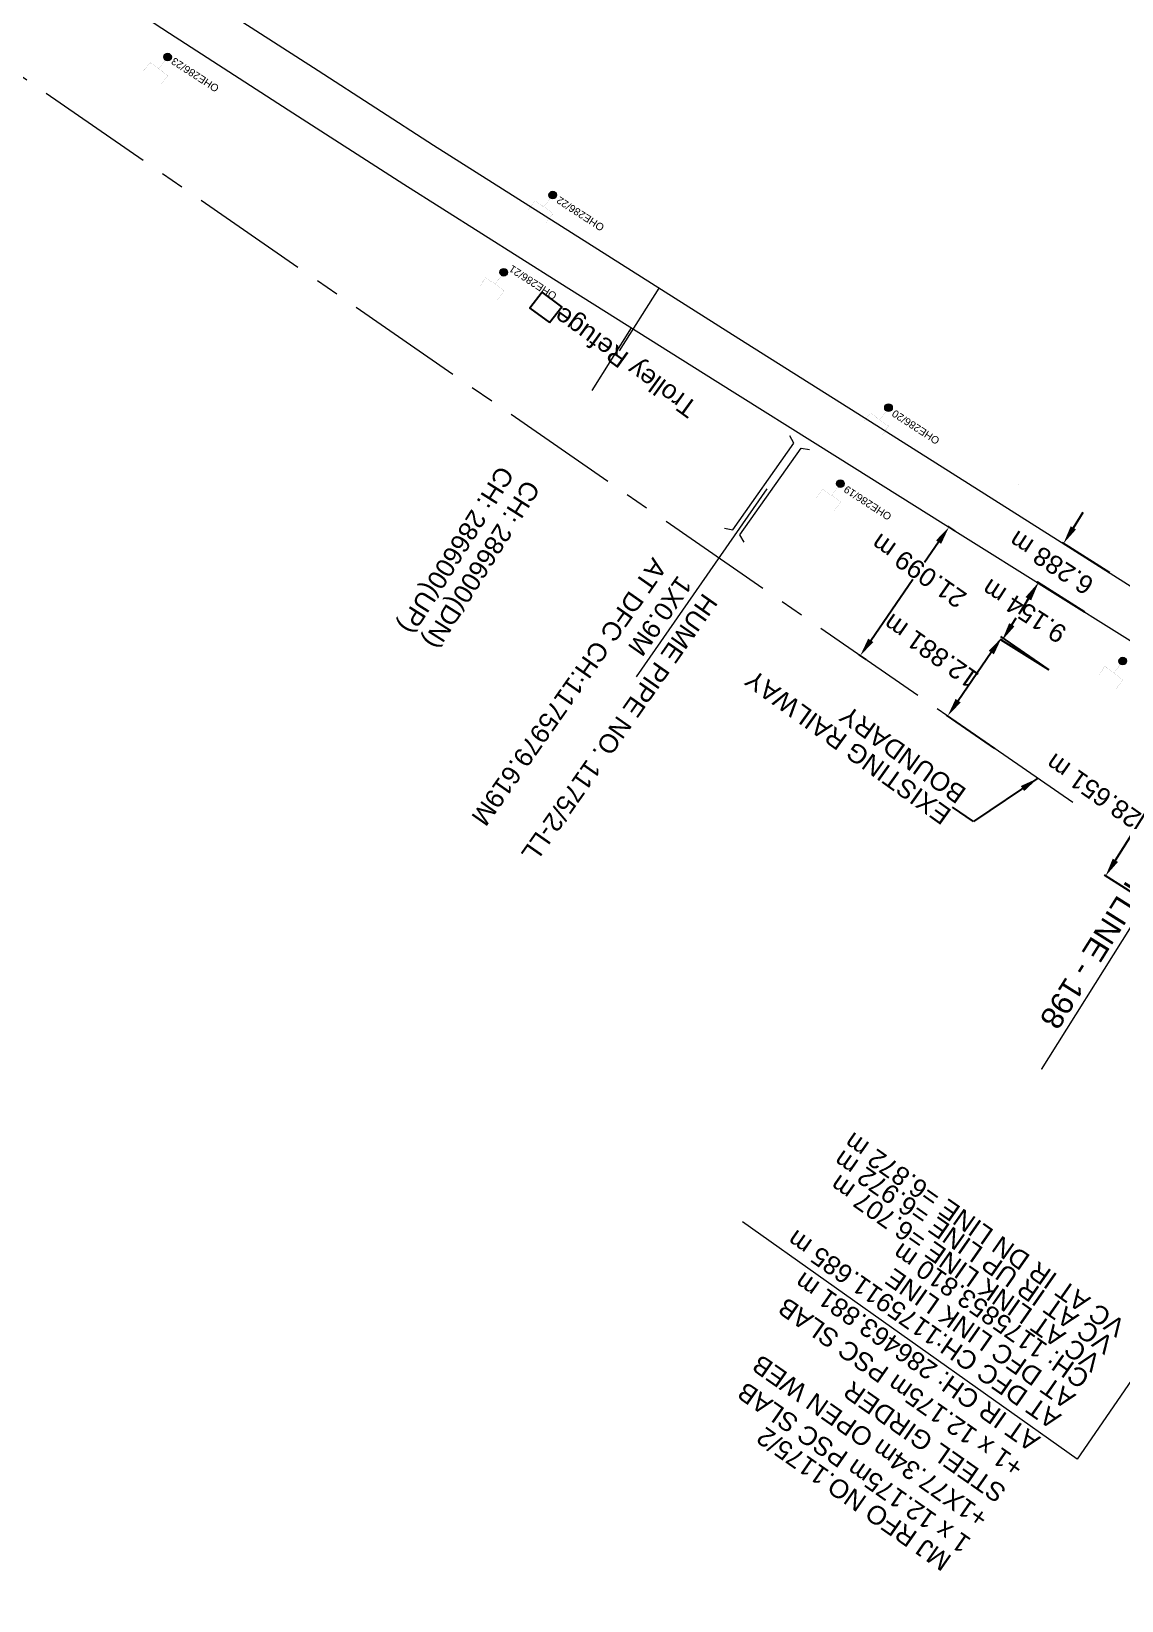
# Model space of a CAD drawing. Header units: metres. Extents: x 646303 to 662875, y 3366650 to 3378730.
# Drawn here: x 655497.5 to 655644.6, y 3371642.1 to 3371853.7 of the extents above; entities that cross this region are included whole.
import ezdxf
from ezdxf.enums import TextEntityAlignment as Align

# ---------------------------------------------------------------- set-up
doc = ezdxf.new("R2010")
doc.units = ezdxf.units.M
doc.header["$MEASUREMENT"] = 0
doc.header["$PDMODE"] = 3
doc.header["$PDSIZE"] = 0.5
doc.linetypes.add('CENTER', pattern=[50.8, 31.75, -6.35, 6.35, -6.35])
doc.linetypes.add('PHANTOM2', pattern=[1.25, 0.625, -0.125, 0.125, -0.125, 0.125, -0.125])
for name, color, linetype, lineweight in [('BOUNDARY DIMENTION', 10, 'Continuous', 0), ('BRIDGE DETAILS PLAN', 7, 'Continuous', 0), ('Existing Chainage', 7, 'Continuous', 0), ('Existing IR Track', 143, 'Continuous', 0), ('Existing Railway Boundary', 7, 'CENTER', 0), ('LC DETAILS IN PLAN', 7, 'Continuous', 0), ('OHE MAST', 8, 'Continuous', 0), ('OHE MAST TEXT', 8, 'Continuous', 0)]:
    doc.layers.add(name, color=color, linetype=linetype, lineweight=lineweight)
for name, color, linetype in [('DFCC Boundary', 6, 'CENTER'), ('Dimension', 10, 'Continuous'), ('MATCH LINE', 7, 'Continuous'), ('SH.NOS', 251, 'Continuous'), ('Side Details', 251, 'Continuous'), ('SIGN_BOARD', 251, 'Continuous'), ('TROLLEY_STAND', 7, 'Continuous')]:
    doc.layers.add(name, color=color, linetype=linetype)
doc.styles.add('CUT-FILL', font='cut-fill.shx', dxfattribs={"height": 2})
doc.styles.get("Standard").update_dxf_attribs({"font": 'arial.ttf'})
doc.styles.add('Style-Arial', font='arial.ttf')
doc.dimstyles.new('DIM', dxfattribs={"dimtxt": 2.5, "dimasz": 2.5, "dimexe": 0.18, "dimexo": 0.0625, "dimgap": 0.09, "dimtad": 0, "dimtih": 1, "dimtoh": 1, "dimdec": 3, "dimzin": 0, "dimdsep": 46, "dimtxsty": 'Standard', "dimcen": 0.09, "dimadec": 0, "dimazin": 0, "dimtfac": 1, "dimtdec": 3, "dimtofl": 0, "dimtmove": 0, "dimatfit": 3, "dimfxl": 1, "dimtolj": 1, "dimtzin": 0, "dimarcsym": 0})
doc.dimstyles.new('ISO-25', dxfattribs={"dimtxt": 2.5, "dimasz": 2.5, "dimexe": 1.25, "dimexo": 0.625, "dimtad": 1, "dimtxsty": 'Standard', "dimcen": 2.5, "dimadec": 0, "dimazin": 0, "dimtfac": 1, "dimtmove": 0, "dimatfit": 3, "dimfxl": 1, "dimarcsym": 0})

# ---------------------------------------------------------------- blocks, each defined once
blk = doc.blocks.new('TSB75')
at = {"layer": 'SH.NOS', "const_width": 0.0052}
blk.add_lwpolyline([(-0.02, 0.03), (0.02, 0.03), (0, 0.07)], close=True, dxfattribs=at)
at = {"layer": 'SH.NOS', "const_width": 0.00557}
blk.add_lwpolyline([(0, 0.03), (0, 0)], dxfattribs=at)
at = {"layer": 'SH.NOS', "style": 'CUT-FILL'}
blk.add_text('75', height=0.00787, dxfattribs=at).set_placement((-0.01, 0.04))
blk = doc.blocks.new('OHE MAST')
h = blk.add_hatch(color=256)
edge = h.paths.add_edge_path()
edge.add_arc((0, 0), 0.514, 0, 360)
at = {"const_width": 0.01, "flags": 128}
for points in [[(1.5, 3.5), (1.5, 2), (-1.5, 2), (-1.5, 3.5)], [(0, 2), (0, 0)]]:
    blk.add_lwpolyline(points, dxfattribs=at)
blk.add_circle((0, 0), 0.514)
blk = doc.blocks.new('*D1664')
at = {"layer": 'Defpoints', "color": 0, "transparency": 16777216}
for p in [(655633.32, 3371779.35), (655639.7, 3371775.35), (655634.85, 3371767.59)]:
    blk.add_point(p, dxfattribs=at)
at = {"layer": 'Dimension', "color": 0, "lineweight": -2, "transparency": 16777216}
for p, q in [((655639.65, 3371775.39), (655633.16, 3371779.45)), ((655631.99, 3371777.23), (655631.81, 3371776.95)), ((655629.79, 3371773.71), (655630.36, 3371774.63)), ((655634.79, 3371767.63), (655628.31, 3371771.69))]:
    blk.add_line(p, q, dxfattribs=at)
at = {"layer": 'Dimension', "color": 0, "transparency": 16777216}
for points in [[(655631.64, 3371777.45), (655632.34, 3371777.01), (655633.32, 3371779.35)], [(655629.43, 3371773.93), (655630.14, 3371773.49), (655628.46, 3371771.59)]]:
    blk.add_solid(points, dxfattribs=at)
at = {"layer": 'Dimension', "color": 0, "lineweight": 0, "transparency": 16777216, "insert": (655631.45, 3371775.56), "char_height": 2.5, "attachment_point": 5, "rotation": 147}
blk.add_mtext('\\A1;9.154 m', dxfattribs=at)
blk = doc.blocks.new('*D1665')
at = {"layer": 'Defpoints', "color": 0, "transparency": 16777216}
for p in [(655636.75, 3371784.67), (655643.07, 3371780.67), (655639.7, 3371775.35)]:
    blk.add_point(p, dxfattribs=at)
at = {"layer": 'Dimension', "color": 0, "lineweight": -2, "transparency": 16777216}
for p, q in [((655638.09, 3371786.78), (655639.42, 3371788.89)), ((655643.01, 3371780.7), (655636.6, 3371784.76)), ((655639.65, 3371775.39), (655633.23, 3371779.45)), ((655632.05, 3371777.24), (655630.71, 3371775.13))]:
    blk.add_line(p, q, dxfattribs=at)
at = {"layer": 'Dimension', "color": 0, "transparency": 16777216}
for points in [[(655637.73, 3371787), (655638.44, 3371786.56), (655636.75, 3371784.67)], [(655631.69, 3371777.47), (655632.4, 3371777.02), (655633.38, 3371779.35)]]:
    blk.add_solid(points, dxfattribs=at)
at = {"layer": 'Dimension', "color": 0, "lineweight": 0, "transparency": 16777216, "insert": (655635.11, 3371782.08), "char_height": 2.5, "attachment_point": 5, "rotation": 147}
blk.add_mtext('\\A1;6.288 m', dxfattribs=at)
blk = doc.blocks.new('*D1726')
at = {"layer": 'Defpoints', "color": 0, "linetype": 'ByBlock', "ltscale": 0.5, "transparency": 16777216}
for p in [(655622.15, 3371786.34), (655609.34, 3371769.55), (655610.17, 3371768.98)]:
    blk.add_point(p, dxfattribs=at)
at = {"layer": 'Existing Railway Boundary', "color": 0, "linetype": 'ByBlock', "lineweight": -2, "ltscale": 0.5, "transparency": 16777216}
for p, q in [((655622.1, 3371786.38), (655621.17, 3371787.02)), ((655619.9, 3371784.86), (655618, 3371782.11)), ((655610.76, 3371771.61), (655616.45, 3371779.86)), ((655610.12, 3371769.01), (655609.19, 3371769.65))]:
    blk.add_line(p, q, dxfattribs=at)
at = {"layer": 'Existing Railway Boundary', "color": 0, "linetype": 'ByBlock', "ltscale": 0.5, "transparency": 16777216}
for points in [[(655619.56, 3371785.09), (655620.25, 3371784.62), (655621.32, 3371786.91)], [(655610.41, 3371771.84), (655611.1, 3371771.37), (655609.34, 3371769.55)]]:
    blk.add_solid(points, dxfattribs=at)
at = {"layer": 'Existing Railway Boundary', "color": 0, "linetype": 'ByBlock', "ltscale": 0.5, "transparency": 16777216, "insert": (655617.23, 3371780.98), "char_height": 2.5, "attachment_point": 5, "rotation": 145}
blk.add_mtext('\\A1;21.099 m', dxfattribs=at)
blk = doc.blocks.new('*D1461')
at = {"layer": 'BOUNDARY DIMENTION', "color": 0, "lineweight": -2, "transparency": 16777216}
for p, q in [((662244.85, 3367095.44), (662244.16, 3367095.87)), ((662242.98, 3367093.66), (662239.54, 3367088.19)), ((662233.82, 3367079.1), (662238.08, 3367085.88)), ((662233.03, 3367076.64), (662232.33, 3367077.07))]:
    blk.add_line(p, q, dxfattribs=at)
at = {"layer": 'BOUNDARY DIMENTION', "color": 0, "transparency": 16777216}
for points in [[(662242.62, 3367093.88), (662243.33, 3367093.44), (662244.31, 3367095.78)], [(662233.46, 3367079.32), (662234.17, 3367078.87), (662232.49, 3367076.98)]]:
    blk.add_solid(points, dxfattribs=at)
at = {"layer": 'Defpoints', "color": 0, "linetype": 'Continuous', "ltscale": 0.5, "transparency": 16777216}
for p in [(647418.1, 3377902.15), (647420.31, 3377900.52), (647398.68, 3377871.33)]:
    blk.add_point(p, dxfattribs=at)
at = {"layer": 'Defpoints', "color": 0, "transparency": 16777216}
for p in [(662244.31, 3367095.78), (662244.9, 3367095.41), (662233.08, 3367076.61)]:
    blk.add_point(p, dxfattribs=at)
at = {"layer": 'DFCC Boundary', "color": 0, "linetype": 'Continuous', "lineweight": -2, "ltscale": 0.5, "transparency": 16777216}
for p, q in [((647420.26, 3377900.55), (647417.96, 3377902.26)), ((647416.61, 3377900.14), (647413.17, 3377895.5)), ((647397.96, 3377874.97), (647411.54, 3377893.3)), ((647398.63, 3377871.36), (647396.32, 3377873.07))]:
    blk.add_line(p, q, dxfattribs=at)
at = {"layer": 'DFCC Boundary', "color": 0, "linetype": 'Continuous', "ltscale": 0.5, "transparency": 16777216}
for points in [[(647416.28, 3377900.39), (647416.95, 3377899.9), (647418.1, 3377902.15)], [(647397.62, 3377875.22), (647398.29, 3377874.72), (647396.47, 3377872.96)]]:
    blk.add_solid(points, dxfattribs=at)
at = {"layer": 'BOUNDARY DIMENTION', "color": 0, "transparency": 16777216, "insert": (662238.81, 3367087.03), "char_height": 2.5, "attachment_point": 5, "rotation": 145}
blk.add_mtext('\\A1;22.208 m', dxfattribs=at)
at = {"layer": 'DFCC Boundary', "color": 0, "linetype": 'Continuous', "ltscale": 0.5, "transparency": 16777216, "insert": (647412.36, 3377894.4), "char_height": 2.5, "attachment_point": 5, "rotation": 145}
blk.add_mtext('\\A1;36.332 m', dxfattribs=at)
blk = doc.blocks.new('*D1462')
at = {"layer": 'BOUNDARY DIMENTION', "color": 0, "lineweight": -2, "transparency": 16777216}
for p, q in [((662551.8, 3366887.49), (662550.44, 3366888.48)), ((662549.11, 3366886.35), (662541.43, 3366875.79)), ((662534.84, 3366866.73), (662539.82, 3366873.58)), ((662534.58, 3366863.83), (662533.22, 3366864.82))]:
    blk.add_line(p, q, dxfattribs=at)
at = {"layer": 'BOUNDARY DIMENTION', "color": 0, "transparency": 16777216}
for points in [[(662548.78, 3366886.6), (662549.45, 3366886.11), (662550.58, 3366888.38)], [(662534.5, 3366866.98), (662535.18, 3366866.49), (662533.37, 3366864.71)]]:
    blk.add_solid(points, dxfattribs=at)
at = {"layer": 'Defpoints', "color": 0, "linetype": 'Continuous', "ltscale": 0.5, "transparency": 16777216}
for p in [(647247.45, 3378028.49), (647249.19, 3378027.21), (647225.93, 3377999.21)]:
    blk.add_point(p, dxfattribs=at)
at = {"layer": 'Defpoints', "color": 0, "transparency": 16777216}
for p in [(662551.85, 3366887.45), (662533.37, 3366864.71), (662534.63, 3366863.79)]:
    blk.add_point(p, dxfattribs=at)
at = {"layer": 'DFCC Boundary', "color": 0, "linetype": 'Continuous', "lineweight": -2, "ltscale": 0.5, "transparency": 16777216}
for p, q in [((647247.5, 3378028.45), (647249.34, 3378027.1)), ((647247.71, 3378025.19), (647242.02, 3378017.45)), ((647229.16, 3377999.94), (647240.4, 3378015.24)), ((647225.98, 3377999.17), (647227.82, 3377997.82))]:
    blk.add_line(p, q, dxfattribs=at)
at = {"layer": 'DFCC Boundary', "color": 0, "linetype": 'Continuous', "ltscale": 0.5, "transparency": 16777216}
for points in [[(647247.37, 3378025.44), (647248.05, 3378024.94), (647249.19, 3378027.21)], [(647228.82, 3378000.19), (647229.49, 3377999.7), (647227.68, 3377997.93)]]:
    blk.add_solid(points, dxfattribs=at)
at = {"layer": 'BOUNDARY DIMENTION', "color": 0, "transparency": 16777216, "insert": (662540.62, 3366874.68), "char_height": 2.5, "attachment_point": 5, "rotation": 145}
blk.add_mtext('\\A1;29.264 m', dxfattribs=at)
at = {"layer": 'DFCC Boundary', "color": 0, "linetype": 'Continuous', "ltscale": 0.5, "transparency": 16777216, "insert": (647241.21, 3378016.35), "char_height": 2.5, "attachment_point": 5, "rotation": 145}
blk.add_mtext('\\A1;36.332 m', dxfattribs=at)
blk = doc.blocks.new('*D1463')
at = {"layer": 'BOUNDARY DIMENTION', "color": 0, "lineweight": -2, "transparency": 16777216}
for p, q in [((662172.51, 3367140.93), (662173.68, 3367140.19)), ((662172.2, 3367138.17), (662169.01, 3367133.1)), ((662164.89, 3367126.55), (662167.55, 3367130.78)), ((662162.55, 3367125.07), (662163.71, 3367124.34))]:
    blk.add_line(p, q, dxfattribs=at)
at = {"layer": 'BOUNDARY DIMENTION', "color": 0, "transparency": 16777216}
for points in [[(662171.85, 3367138.39), (662172.55, 3367137.95), (662173.53, 3367140.29)], [(662164.54, 3367126.77), (662165.24, 3367126.33), (662163.56, 3367124.44)]]:
    blk.add_solid(points, dxfattribs=at)
at = {"layer": 'Defpoints', "color": 0, "linetype": 'Continuous', "ltscale": 0.5, "transparency": 16777216}
for p in [(647211.24, 3378055.28), (647211.52, 3378055.08), (647189.88, 3378025.9)]:
    blk.add_point(p, dxfattribs=at)
at = {"layer": 'Defpoints', "color": 0, "transparency": 16777216}
for p in [(662172.46, 3367140.96), (662173.53, 3367140.29), (662162.49, 3367125.11)]:
    blk.add_point(p, dxfattribs=at)
at = {"layer": 'DFCC Boundary', "color": 0, "linetype": 'Continuous', "lineweight": -2, "ltscale": 0.5, "transparency": 16777216}
for p, q in [((647211.47, 3378055.12), (647211.1, 3378055.39)), ((647209.75, 3378053.28), (647208.18, 3378051.16)), ((647191.09, 3378028.11), (647206.55, 3378048.96)), ((647189.83, 3378025.93), (647189.46, 3378026.21))]:
    blk.add_line(p, q, dxfattribs=at)
at = {"layer": 'DFCC Boundary', "color": 0, "linetype": 'Continuous', "ltscale": 0.5, "transparency": 16777216}
for points in [[(647209.42, 3378053.52), (647210.09, 3378053.03), (647211.24, 3378055.28)], [(647190.76, 3378028.36), (647191.43, 3378027.86), (647189.6, 3378026.1)]]:
    blk.add_solid(points, dxfattribs=at)
at = {"layer": 'BOUNDARY DIMENTION', "color": 0, "transparency": 16777216, "insert": (662168.28, 3367131.94), "char_height": 2.5, "attachment_point": 5, "rotation": 145}
blk.add_mtext('\\A1;18.726 m', dxfattribs=at)
at = {"layer": 'DFCC Boundary', "color": 0, "linetype": 'Continuous', "ltscale": 0.5, "transparency": 16777216, "insert": (647207.37, 3378050.06), "char_height": 2.5, "attachment_point": 5, "rotation": 145}
blk.add_mtext('\\A1;36.332 m', dxfattribs=at)
blk = doc.blocks.new('*D1526')
at = {"layer": 'BOUNDARY DIMENTION', "color": 0, "lineweight": -2, "transparency": 16777216}
for p, q in [((655634.81, 3371767.62), (655628.29, 3371772.12)), ((655627.02, 3371769.96), (655622.55, 3371763.47)), ((655627.49, 3371757.02), (655620.98, 3371761.52))]:
    blk.add_line(p, q, dxfattribs=at)
at = {"layer": 'BOUNDARY DIMENTION', "color": 0, "transparency": 16777216}
for points in [[(655626.68, 3371770.19), (655627.37, 3371769.72), (655628.44, 3371772.02)], [(655622.2, 3371763.71), (655622.89, 3371763.23), (655621.13, 3371761.41)]]:
    blk.add_solid(points, dxfattribs=at)
at = {"layer": 'Defpoints', "color": 0, "transparency": 16777216}
for p in [(655634.86, 3371767.58), (655621.13, 3371761.41), (655627.55, 3371756.98)]:
    blk.add_point(p, dxfattribs=at)
at = {"layer": 'BOUNDARY DIMENTION', "color": 0, "transparency": 16777216, "insert": (655618.87, 3371770.17), "char_height": 2.5, "attachment_point": 5, "rotation": 145}
blk.add_mtext('\\A1;12.881 m', dxfattribs=at)
blk = doc.blocks.new('*D1769')
at = {"layer": 'Defpoints', "color": 0, "linetype": 'Continuous', "ltscale": 0.5, "transparency": 16777216}
for p in [(655657.66, 3371764.09), (655663.23, 3371760.59), (655647.99, 3371736.33)]:
    blk.add_point(p, dxfattribs=at)
at = {"layer": 'DFCC Boundary', "color": 0, "linetype": 'Continuous', "lineweight": -2, "ltscale": 0.5, "transparency": 16777216}
for p, q in [((655663.17, 3371760.63), (655657.51, 3371764.18)), ((655643.76, 3371741.94), (655656.33, 3371761.97)), ((655647.94, 3371736.36), (655642.27, 3371739.92))]:
    blk.add_line(p, q, dxfattribs=at)
at = {"layer": 'DFCC Boundary', "color": 0, "linetype": 'Continuous', "ltscale": 0.5, "transparency": 16777216}
for points in [[(655655.98, 3371762.19), (655656.69, 3371761.75), (655657.66, 3371764.09)], [(655643.4, 3371742.16), (655644.11, 3371741.72), (655642.43, 3371739.82)]]:
    blk.add_solid(points, dxfattribs=at)
at = {"layer": 'DFCC Boundary', "color": 0, "linetype": 'Continuous', "ltscale": 0.5, "transparency": 16777216, "insert": (655640.79, 3371751.33), "char_height": 2.5, "attachment_point": 5, "rotation": 145}
blk.add_mtext('\\A1;28.651 m', dxfattribs=at)

msp = doc.modelspace()

# ---------------------------------------------------------------- linework, layer by layer
at = {"layer": 'BRIDGE DETAILS PLAN', "color": 190, "linetype": 'Continuous'}
for points in [[(655591.0227, 3371786.722), (655592.1354, 3371786.5211), (655600.3812, 3371798.2232), (655599.818, 3371799.2037)], [(655593.6768, 3371784.851), (655593.1136, 3371785.8315), (655601.364, 3371797.5304), (655602.4767, 3371797.3295)], [(655596.7484, 3371792.0267), (655579.1005, 3371766.6856)]]:
    msp.add_lwpolyline(points, dxfattribs=at)
at = {"layer": 'Existing Chainage', "color": 0, "linetype": 'Continuous', "lineweight": 13, "flags": 128}
for points in [[(655576.872, 3371810.6727), (655582.2212, 3371819.1218)], [(655573.1727, 3371805.2968), (655578.5013, 3371813.7588)]]:
    msp.add_lwpolyline(points, dxfattribs=at)
at = {"layer": 'Existing IR Track', "flags": 128}
for points in [[(655502.1586, 3371862.6859), (655516.1365, 3371853.4982), (655532.174, 3371843.1575), (655547.7473, 3371833.1176), (655568.8292, 3371819.8469), (655589.7667, 3371806.6671), (655606.2658, 3371796.3118), (655622.8083, 3371785.9293), (655646.1127, 3371771.3416), (655665.3604, 3371759.2545), (655685.4879, 3371746.461), (655706.2206, 3371733.06), (655724.5778, 3371720.9938), (655745.2466, 3371707.1762), (655765.0161, 3371693.6353), (655786.2858, 3371678.9968), (655803.449, 3371666.9811)], [(655520.0329, 3371858.9077), (655536.187, 3371848.4692), (655551.746, 3371838.4159), (655572.5758, 3371825.2284), (655592.949, 3371812.3299), (655609.8482, 3371801.665), (655626.1608, 3371791.3704), (655649.7969, 3371776.4056), (655668.6722, 3371764.2846), (655688.8878, 3371751.1891), (655709.3615, 3371737.723), (655727.5487, 3371725.5911), (655748.3338, 3371711.4605), (655767.7094, 3371698.0492), (655789.1489, 3371683.0287)]]:
    msp.add_lwpolyline(points, dxfattribs=at)
at = {"layer": 'Existing Railway Boundary', "ltscale": 0.5, "flags": 128}
msp.add_lwpolyline([(655638.008, 3371749.761), (655344.0444, 3371952.6571)], dxfattribs=at)
at = {"layer": 'LC DETAILS IN PLAN', "color": 7, "flags": 128}
msp.add_lwpolyline([(655693.6475, 3371741.1869), (655638.6195, 3371661.1754), (655593.4335, 3371693.1985)], dxfattribs=at)
at = {"layer": 'MATCH LINE', "linetype": 'PHANTOM2', "ltscale": 15, "const_width": 0.2}
msp.add_lwpolyline([(655695.8115, 3371812.5312), (655633.7813, 3371713.7482)], dxfattribs=at)
at = {"layer": 'TROLLEY_STAND', "linetype": 'Continuous'}
msp.add_polyline3d([(655567.437, 3371814.482, 269.287), (655569.081, 3371816.61, 269.423), (655566.413, 3371818.564, 269.484), (655564.7669, 3371816.4333, 269.484)], close=True, dxfattribs=at)

# ---------------------------------------------------------------- block references
at = {"layer": 'OHE MAST', "color": 2, "rotation": 143.3908318566117}
for p in [(655515.89, 3371850.279), (655567.862, 3371831.668), (655561.253, 3371821.25), (655613.149, 3371802.994), (655606.662, 3371792.76), (655644.744, 3371768.808)]:
    msp.add_blockref('OHE MAST', p, dxfattribs=at)
at = {"layer": 'SIGN_BOARD', "linetype": 'Continuous'}
msp.add_blockref('TSB75', (655630.722, 3371792.598, 268.655), dxfattribs=at)

# ---------------------------------------------------------------- texts
at = {"layer": 'BRIDGE DETAILS PLAN', "color": 190, "linetype": 'Continuous', "insert": (655590.2356, 3371776.7015), "char_height": 2.5, "width": 47.344184, "attachment_point": 1, "rotation": 235}
msp.add_mtext('\\A1;HUME PIPE NO. 1175/2-LL\\P1X0.9M\\PAT DFC CH:1175979.619M', dxfattribs=at)
at = {"layer": 'Existing Chainage', "color": 0, "lineweight": 0, "insert": (655547.6531, 3371773.0334), "char_height": 2.5, "attachment_point": 6, "rotation": 237.809395, "line_spacing_factor": 0.6, "style": 'Style-Arial'}
msp.add_mtext('CH: 286600(UP)', dxfattribs=at)
at = {"layer": 'Existing Chainage', "color": 0, "linetype": 'Continuous', "lineweight": 0, "insert": (655551.0024, 3371771.0072), "char_height": 2.5, "attachment_point": 6, "rotation": 237.661726, "line_spacing_factor": 0.6, "style": 'Style-Arial'}
msp.add_mtext('CH: 286600(DN)', dxfattribs=at)
at = {"layer": 'Existing Railway Boundary', "linetype": 'Continuous', "ltscale": 5}
for s, p in [('EXISTING RAILWAY', (655621.8164, 3371748.6093)), ('BOUNDARY', (655623.8274, 3371751.4629))]:
    msp.add_text(s, height=2.5, rotation=144.405529, dxfattribs=at).set_placement(p)
at = {"layer": 'LC DETAILS IN PLAN', "color": 10}
for s, p in [('VC AT IR DN LINE =6.872 m', (655645.3154, 3371679.5395)), ('VC AT IR UP LINE =6.972 m', (655643.7321, 3371677.2331)), ('  MJ RFO NO.1175/2', (655623.4175, 3371646.86))]:
    msp.add_text(s, height=2.5, rotation=145.035204, dxfattribs=at).set_placement(p)
at = {"layer": 'LC DETAILS IN PLAN', "color": 190}
msp.add_text('VC AT LINK LINE =6.707 m', height=2.5, rotation=145.035204, dxfattribs=at).set_placement((655641.9986, 3371674.8107))
at = {"layer": 'LC DETAILS IN PLAN', "color": 10, "insert": (655635.895, 3371666.0906), "char_height": 2.5, "attachment_point": 4, "rotation": 145.035204, "line_spacing_factor": 0.6}
msp.add_mtext('AT DFC CH:1175911.685 m', dxfattribs=at)
at = {"layer": 'LC DETAILS IN PLAN', "color": 190, "char_height": 2.5, "attachment_point": 4, "rotation": 145.035204, "line_spacing_factor": 0.6}
for s, insert in [('CH: 1175853.810 m', (655639.7854, 3371671.5446)), ('AT DFC LINK LINE', (655637.84, 3371668.8147))]:
    msp.add_mtext(s, dxfattribs=dict(at, insert=insert))
at = {"layer": 'LC DETAILS IN PLAN', "insert": (655633.0804, 3371663.0618), "char_height": 2.5, "attachment_point": 4, "rotation": 145.035204, "line_spacing_factor": 0.6}
msp.add_mtext('AT IR CH: 286463.881 m', dxfattribs=at)
at = {"layer": 'LC DETAILS IN PLAN', "color": 10, "insert": (655623.015, 3371648.2954), "char_height": 2.5, "width": 83.697228, "attachment_point": 1, "rotation": 145.035204}
msp.add_mtext('1 x 12.175m PSC SLAB\\P+1X77.34m OPEN WEB \\PSTEEL GIRDER \\P+1 x 12.175m PSC SLAB', dxfattribs=at)
at = {"layer": 'MATCH LINE', "linetype": 'Continuous'}
msp.add_text('MATCH LINE - 198', height=3, rotation=237.87177, dxfattribs=at).set_placement((655652.6186, 3371751.0215))
at = {"layer": 'OHE MAST TEXT'}
for s, p in [('OHE286/23', (655519.6116, 3371847.8779)), ('OHE286/22', (655571.5836, 3371829.1282)), ('OHE286/21', (655565.1699, 3371819.8824)), ('OHE286/20', (655616.8222, 3371800.3635)), ('OHE286/19', (655610.3352, 3371790.1295))]:
    msp.add_text(s, height=1, rotation=147, dxfattribs=at).set_placement(p, align=Align.MIDDLE_CENTER)
at = {"layer": 'Side Details'}
msp.add_text('Trolley Refuge', height=2.5, rotation=144.100313, dxfattribs=at).set_placement((655587.5805, 3371803.4768))

# ---------------------------------------------------------------- dimensions: what is measured, and where the dimension line sits
at = {"layer": 'BOUNDARY DIMENTION'}
for base, p1, p2, angle, override, picture, middle in [((662173.529, 3367140.2883), (662162.4923, 3367125.1074), (662172.4611, 3367140.9598), 57.836172, {"dimpost": ' m'}, '*D1463', (662168.2806, 3367131.9424)), ((662533.3681, 3366864.7117), (662551.8505, 3366887.4548), (662534.6347, 3366863.7903), 233.96428, {"dimpost": ' m'}, '*D1462', (662540.6227, 3366874.6837)), ((662244.3078, 3367095.7789), (662233.0795, 3367076.6056), (662244.9018, 3367095.4054), 57.836172, {"dimpost": ' m'}, '*D1461', (662238.8082, 3367087.0333)), ((655621.1252, 3371761.4137), (655634.8624, 3371767.5838), (655627.5452, 3371756.9825), 235.386243, {"dimpost": ' m', "dimtmove": 2}, '*D1526', (655618.8733, 3371770.1704))]:
    dim = msp.add_linear_dim(base=base, p1=p1, p2=p2, angle=angle, dimstyle='DIM', override=override, dxfattribs=at)
    dim.commit()
    dim.dimension.update_dxf_attribs({"geometry": picture, "text_midpoint": middle, "dimtype": 129, "text_rotation": 145})
at = {"layer": 'DFCC Boundary', "linetype": 'Continuous', "ltscale": 0.5}
dim = msp.add_linear_dim(base=(655657.662, 3371764.0887), p1=(655647.9895, 3371736.3311), p2=(655663.2259, 3371760.5949), angle=57.873481, dimstyle='DIM', override={"dimpost": ' m', "dimtmove": 2}, dxfattribs=at)
dim.commit()
dim.dimension.update_dxf_attribs({"geometry": '*D1769', "text_midpoint": (655640.7851, 3371751.3302), "dimtype": 129, "text_rotation": 145})
at = {"layer": 'Dimension', "color": 10, "lineweight": 0}
for base, p1, p2, angle, override, picture, middle in [((655636.748, 3371784.6673), (655639.7031, 3371775.3538), (655643.0668, 3371780.6666), 57.660655, {"dimpost": ' m'}, '*D1665', (655635.1094, 3371782.0793)), ((655633.3175, 3371779.3509), (655634.846, 3371767.5944), (655639.7031, 3371775.3538), 57.95492, {"dimpost": ' m', "dimtmove": 2}, '*D1664', (655631.4524, 3371775.5564))]:
    dim = msp.add_linear_dim(base=base, p1=p1, p2=p2, angle=angle, dimstyle='DIM', override=override, dxfattribs=at)
    dim.commit()
    dim.dimension.update_dxf_attribs({"geometry": picture, "text_midpoint": middle, "dimtype": 129, "text_rotation": 147})
at = {"layer": 'Existing Railway Boundary', "linetype": 'ByBlock', "ltscale": 0.5}
dim = msp.add_linear_dim(base=(655609.3377, 3371769.5495), p1=(655622.1528, 3371786.3407), p2=(655610.1679, 3371768.9765), angle=235.386243, dimstyle='DIM', override={"dimpost": ' m'}, dxfattribs=at)
dim.commit()
dim.dimension.update_dxf_attribs({"geometry": '*D1726', "text_midpoint": (655617.2283, 3371780.9816), "dimtype": 129, "text_rotation": 145})

# ---------------------------------------------------------------- leaders
at = {"layer": 'Existing Railway Boundary', "linetype": 'Continuous', "ltscale": 5}
msp.add_leader([(655633.2988, 3371753.0113), (655624.6012, 3371747.1746), (655621.7697, 3371749.1289)], dimstyle='ISO-25', override={"dimtxt": 0.5, "dimtad": 0}, dxfattribs=at)

doc.saveas('drawing.dxf')
